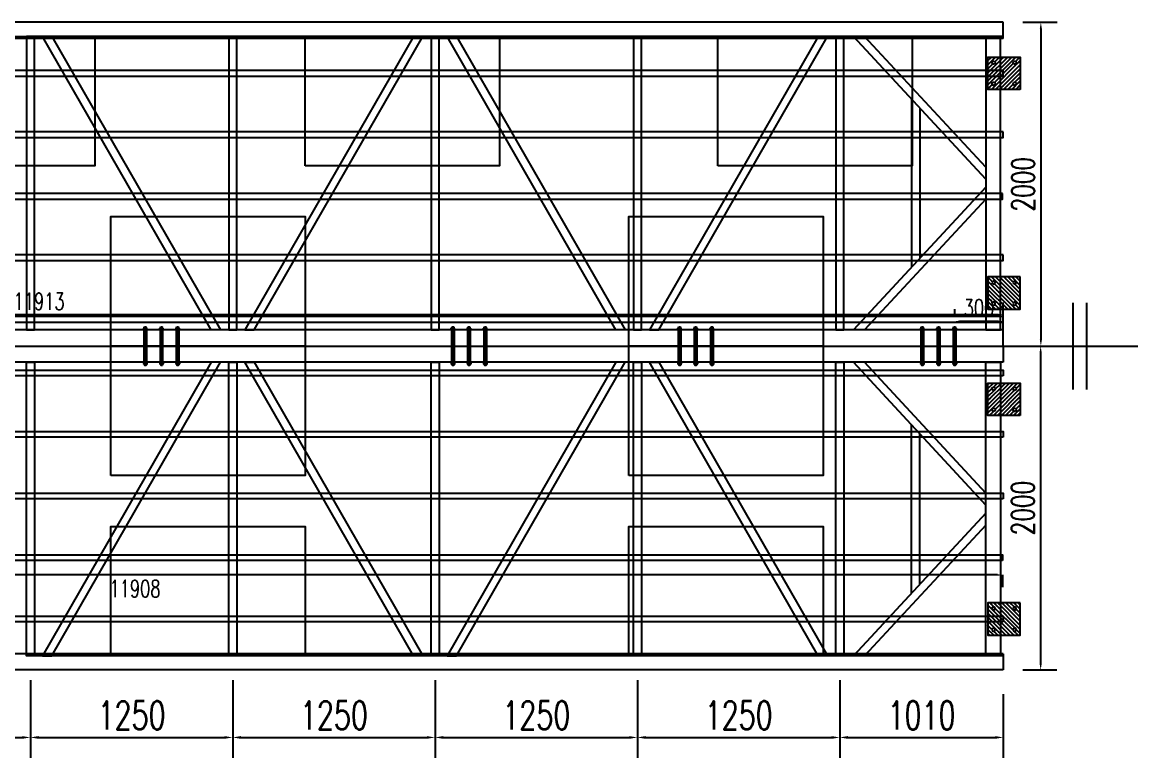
# Model space of a CAD drawing. Header units: millimetres. Extents: x -1612139 to -1300424, y 1145038 to 1536160.
# Drawn here: x -1519059 to -1512169, y 1183501 to 1188043 of the extents above; entities that cross this region are included whole.
import ezdxf

# ---------------------------------------------------------------- set-up
doc = ezdxf.new("R2010")
doc.units = ezdxf.units.MM
doc.header["$LTSCALE"] = 1000
doc.linetypes.add('__BORDER__', pattern=[21, 6, -3, 6, -3, 0, -3])
doc.layers.get('0').update_dxf_attribs({"linetype": 'CONTINUOUS'})
doc.layers.get('DEFPOINTS').update_dxf_attribs({"linetype": 'CONTINUOUS'})
for name, color, linetype in [('PUB_DIM', 3, 'CONTINUOUS'), ('W-bridge approach引桥', 4, 'CONTINUOUS'), ('W-FLOAT_BOWL浮筒', 253, 'CONTINUOUS'), ('W-STEEL_FRAME钢架', 3, 'CONTINUOUS')]:
    doc.layers.add(name, color=color, linetype=linetype)
doc.styles.add('STANDARD_T3', font='simplex.shx', dxfattribs={"width": 0.7, "bigfont": 'gbcbig.shx'})
doc.dimstyles.new('W&&30', dxfattribs={"dimtxt": 105, "dimasz": 30, "dimexe": 75, "dimexo": 90, "dimgap": 30, "dimtad": 1, "dimdec": 0, "dimzin": 0, "dimdsep": 46, "dimtxsty": 'STANDARD_T3', "dimcen": 0.09, "dimclrd": 1, "dimclre": 1, "dimclrt": 7, "dimazin": 2, "dimtfac": 1, "dimtdec": 0, "dimtix": 1, "dimtmove": 2, "dimatfit": 3, "dimfxl": 100, "dimtolj": 1, "dimtzin": 0, "dimarcsym": 0})
doc.dimstyles.new('W&&40', dxfattribs={"dimtxt": 140, "dimasz": 40, "dimexe": 100, "dimexo": 120, "dimgap": 40, "dimtad": 1, "dimdec": 0, "dimzin": 0, "dimdsep": 46, "dimtxsty": 'STANDARD_T3', "dimcen": 0.09, "dimclrd": 1, "dimclre": 1, "dimclrt": 7, "dimazin": 2, "dimtfac": 1, "dimtdec": 0, "dimtix": 1, "dimtmove": 2, "dimatfit": 3, "dimfxl": 100, "dimtolj": 1, "dimtzin": 0, "dimarcsym": 0})
doc.dimstyles.new('W&&50', dxfattribs={"dimtxt": 175, "dimasz": 50, "dimexe": 125, "dimexo": 150, "dimgap": 50, "dimtad": 1, "dimdec": 0, "dimzin": 0, "dimdsep": 46, "dimtxsty": 'STANDARD_T3', "dimcen": 0.09, "dimclrd": 1, "dimclre": 1, "dimclrt": 7, "dimazin": 2, "dimtfac": 1, "dimtdec": 0, "dimtix": 1, "dimtmove": 2, "dimatfit": 3, "dimfxl": 100, "dimtolj": 1, "dimtzin": 0, "dimarcsym": 0})

# ---------------------------------------------------------------- blocks, each defined once
blk = doc.blocks.new('1')
at = {"lineweight": -3}
for p, q in [((-1521933.3, 1214351.8), (-1521931.3, 1214354.8)), ((-1521921.3, 1214354.8), (-1521931.3, 1214354.8)), ((-1521919.3, 1214351.8), (-1521921.3, 1214354.8)), ((-1521938.3, 1214338.4), (-1521935.3, 1214338.4)), ((-1521938.3, 1214336.4), (-1521931.3, 1214336.4)), ((-1521938.3, 1214336.4), (-1521914.3, 1214336.4)), ((-1521936.3, 1214341.4), (-1521936.3, 1214346.4)), ((-1521936.3, 1214346.4), (-1521916.3, 1214346.4)), ((-1521935.3, 1214341.4), (-1521936.3, 1214341.4)), ((-1521933.9, 1214347.4), (-1521931.6, 1214347.4)), ((-1521933.3, 1214136.4), (-1521933.3, 1214351.8)), ((-1521919.3, 1214351.8), (-1521933.3, 1214351.8)), ((-1521931.6, 1214347.4), (-1521918.6, 1214347.4)), ((-1521931.6, 1214346.4), (-1521931.6, 1214341.4)), ((-1521918.6, 1214347.4), (-1521920.9, 1214347.4)), ((-1521920.9, 1214346.4), (-1521920.9, 1214341.4)), ((-1521919.3, 1214136.4), (-1521919.3, 1214351.8)), ((-1521917.3, 1214341.4), (-1521916.3, 1214341.4)), ((-1521914.3, 1214338.4), (-1521917.3, 1214338.4)), ((-1521916.3, 1214341.4), (-1521916.3, 1214346.4)), ((-1521938.3, 1214136.4), (-1521931.3, 1214136.4)), ((-1521938.3, 1214136.4), (-1521914.3, 1214136.4)), ((-1521938.3, 1214134.4), (-1521935.3, 1214134.4)), ((-1521935.3, 1214131.4), (-1521936.3, 1214131.4)), ((-1521936.3, 1214131.4), (-1521936.3, 1214126.4)), ((-1521936.3, 1214126.4), (-1521916.3, 1214126.4)), ((-1521933.9, 1214125.4), (-1521931.6, 1214125.4)), ((-1521931.6, 1214126.4), (-1521931.6, 1214131.4)), ((-1521931.6, 1214125.4), (-1521918.6, 1214125.4)), ((-1521920.9, 1214126.4), (-1521920.9, 1214131.4)), ((-1521918.6, 1214125.4), (-1521920.9, 1214125.4)), ((-1521914.3, 1214134.4), (-1521917.3, 1214134.4)), ((-1521917.3, 1214131.4), (-1521916.3, 1214131.4)), ((-1521916.3, 1214131.4), (-1521916.3, 1214126.4))]:
    blk.add_line(p, q, dxfattribs=at)
at = {"color": 6, "lineweight": -3}
for p, q in [((-1521931.3, 1214136.4), (-1521931.3, 1214354.8)), ((-1521921.3, 1214136.4), (-1521921.3, 1214354.8))]:
    blk.add_line(p, q, dxfattribs=at)
at = {"color": 1}
for p, q in [((-1521936.3, 1214346.4), (-1521933.9, 1214347.4)), ((-1521918.6, 1214347.4), (-1521916.3, 1214346.4))]:
    blk.add_line(p, q, dxfattribs=at)
at = {"lineweight": -3}
for points in [[(-1521933.3, 1214336.4), (-1521938.3, 1214336.4), (-1521938.3, 1214338.4), (-1521914.3, 1214338.4), (-1521914.3, 1214336.4), (-1521919.3, 1214336.4)], [(-1521935.3, 1214338.4), (-1521935.3, 1214341.4), (-1521917.3, 1214341.4), (-1521917.3, 1214338.4)], [(-1521933.3, 1214136.4), (-1521938.3, 1214136.4), (-1521938.3, 1214134.4), (-1521914.3, 1214134.4), (-1521914.3, 1214136.4), (-1521919.3, 1214136.4)], [(-1521935.3, 1214134.4), (-1521935.3, 1214131.4), (-1521917.3, 1214131.4), (-1521917.3, 1214134.4)]]:
    blk.add_lwpolyline(points, dxfattribs=at)
for centre, radius, start, end in [((-1521933.9, 1214128.6), 3.22, 223.60282, 316.39718), ((-1521926.3, 1214140.1), 14.7, 248.76069, 291.23931), ((-1521918.6, 1214128.6), 3.22, 223.60282, 316.39718)]:
    blk.add_arc(centre, radius, start, end, dxfattribs=at)
blk = doc.blocks.new('01')
h = blk.add_hatch()
h.set_pattern_fill('橡胶', color=77, scale=5)
h.set_pattern_definition([(45, (4.248, 3.586), (-12.5000003, 12.5000003), []), (135, (32.076, 3.586), (-12.5000003, -12.5000003), [4, -13.67767])])
h.paths.add_polyline_path([(50227.1, 12927.9), (50227.1, 12727.9), (50427.1, 12727.9), (50427.1, 12927.9)])
h.paths.add_polyline_path([(50382.1, 12892.9, -1), (50402.1, 12892.9, -1)], flags=16)
h.paths.add_polyline_path([(50252.1, 12892.9, -1), (50272.1, 12892.9, -1)], flags=16)
h.paths.add_polyline_path([(50402.1, 12762.9, -1), (50382.1, 12762.9, -1)], flags=16)
h.paths.add_polyline_path([(50272.1, 12762.9, -1), (50252.1, 12762.9, -1)], flags=16)
at = {"color": 251}
blk.add_lwpolyline([(50227.1, 12927.9), (50427.1, 12927.9), (50427.1, 12727.9), (50227.1, 12727.9)], close=True, dxfattribs=at)
at = {"color": 6}
for centre in [(50262.1, 12892.9), (50392.1, 12892.9), (50262.1, 12762.9), (50392.1, 12762.9)]:
    blk.add_circle(centre, 10, dxfattribs=at)
blk = doc.blocks.new('*D203')
at = {"layer": 'DEFPOINTS', "color": 0, "transparency": 16777216}
for p in [(-1524912.3, 1184720.2), (-1513004.3, 1184720.2), (-1524912.3, 1184629.7)]:
    blk.add_point(p, dxfattribs=at)
at = {"layer": 'W-STEEL_FRAME钢架', "color": 1, "lineweight": -2, "transparency": 16777216}
for p, q in [((-1524912.3, 1184630.2), (-1524912.3, 1184554.7)), ((-1513034.3, 1184629.7), (-1524882.3, 1184629.7)), ((-1513004.3, 1184630.2), (-1513004.3, 1184554.7))]:
    blk.add_line(p, q, dxfattribs=at)
at = {"layer": 'W-STEEL_FRAME钢架', "color": 1, "transparency": 16777216}
for points in [[(-1524882.3, 1184634.7), (-1524882.3, 1184624.7), (-1524912.3, 1184629.7)], [(-1513034.3, 1184634.7), (-1513034.3, 1184624.7), (-1513004.3, 1184629.7)]]:
    blk.add_solid(points, dxfattribs=at)
at = {"layer": 'W-STEEL_FRAME钢架', "color": 7, "transparency": 16777216, "insert": (-1518363.1, 1184545.3), "char_height": 105, "attachment_point": 5, "style": 'STANDARD_T3'}
blk.add_mtext('\\A1;11908', dxfattribs=at)
blk = doc.blocks.new('*D204')
at = {"layer": 'DEFPOINTS', "color": 0, "transparency": 16777216}
for p in [(-1524912.3, 1186237.1), (-1524912.3, 1186043.2), (-1512999.3, 1186043.2)]:
    blk.add_point(p, dxfattribs=at)
at = {"layer": 'W-STEEL_FRAME钢架', "color": 1, "lineweight": -2, "transparency": 16777216}
for p, q in [((-1524912.3, 1186133.2), (-1524912.3, 1186312.1)), ((-1512999.3, 1186133.2), (-1512999.3, 1186312.1)), ((-1513029.3, 1186237.1), (-1524882.3, 1186237.1))]:
    blk.add_line(p, q, dxfattribs=at)
at = {"layer": 'W-STEEL_FRAME钢架', "color": 1, "transparency": 16777216}
for points in [[(-1524882.3, 1186242.1), (-1524882.3, 1186232.1), (-1524912.3, 1186237.1)], [(-1513029.3, 1186242.1), (-1513029.3, 1186232.1), (-1512999.3, 1186237.1)]]:
    blk.add_solid(points, dxfattribs=at)
at = {"layer": 'W-STEEL_FRAME钢架', "color": 7, "transparency": 16777216, "insert": (-1518955.8, 1186319.6), "char_height": 105, "attachment_point": 5, "style": 'STANDARD_T3'}
blk.add_mtext('\\A1;11913', dxfattribs=at)
blk = doc.blocks.new('*D205')
at = {"layer": 'DEFPOINTS', "color": 0, "transparency": 16777216}
for p in [(-1512999.3, 1188043.2), (-1512999.3, 1186043.2), (-1512767.3, 1186043.2)]:
    blk.add_point(p, dxfattribs=at)
at = {"layer": 'W-STEEL_FRAME钢架', "color": 1, "lineweight": -2, "transparency": 16777216}
for p, q in [((-1512879.3, 1188043.2), (-1512667.3, 1188043.2)), ((-1512767.3, 1188003.2), (-1512767.3, 1186083.2)), ((-1512879.3, 1186043.2), (-1512667.3, 1186043.2))]:
    blk.add_line(p, q, dxfattribs=at)
at = {"layer": 'W-STEEL_FRAME钢架', "color": 1, "transparency": 16777216}
for points in [[(-1512774, 1188003.2), (-1512760.6, 1188003.2), (-1512767.3, 1188043.2)], [(-1512774, 1186083.2), (-1512760.6, 1186083.2), (-1512767.3, 1186043.2)]]:
    blk.add_solid(points, dxfattribs=at)
at = {"layer": 'W-STEEL_FRAME钢架', "color": 7, "transparency": 16777216, "insert": (-1512877.3, 1187043.2), "char_height": 140, "attachment_point": 5, "rotation": 90, "style": 'STANDARD_T3'}
blk.add_mtext('\\A1;2000', dxfattribs=at)
blk = doc.blocks.new('*D202')
at = {"layer": 'DEFPOINTS', "color": 0, "transparency": 16777216}
for p in [(-1512999.3, 1186043.2), (-1512999.3, 1184043.2), (-1512768.5, 1184043.2)]:
    blk.add_point(p, dxfattribs=at)
at = {"layer": 'W-STEEL_FRAME钢架', "color": 1, "lineweight": -2, "transparency": 16777216}
for p, q in [((-1512879.3, 1186043.2), (-1512668.5, 1186043.2)), ((-1512768.5, 1186003.2), (-1512768.5, 1184083.2)), ((-1512879.3, 1184043.2), (-1512668.5, 1184043.2))]:
    blk.add_line(p, q, dxfattribs=at)
at = {"layer": 'W-STEEL_FRAME钢架', "color": 1, "transparency": 16777216}
for points in [[(-1512775.2, 1186003.2), (-1512761.8, 1186003.2), (-1512768.5, 1186043.2)], [(-1512775.2, 1184083.2), (-1512761.8, 1184083.2), (-1512768.5, 1184043.2)]]:
    blk.add_solid(points, dxfattribs=at)
at = {"layer": 'W-STEEL_FRAME钢架', "color": 7, "transparency": 16777216, "insert": (-1512878.5, 1185043.2), "char_height": 140, "attachment_point": 5, "rotation": 90, "style": 'STANDARD_T3'}
blk.add_mtext('\\A1;2000', dxfattribs=at)
blk = doc.blocks.new('*D206')
at = {"layer": 'DEFPOINTS', "color": 0, "transparency": 16777216}
for p in [(-1513299.3, 1186196.1), (-1513299.3, 1186143.2), (-1512999.3, 1186043.2)]:
    blk.add_point(p, dxfattribs=at)
at = {"layer": 'W-STEEL_FRAME钢架', "color": 1, "lineweight": -2, "transparency": 16777216}
for p, q in [((-1513299.3, 1186233.2), (-1513299.3, 1186271.1)), ((-1512999.3, 1186133.2), (-1512999.3, 1186271.1)), ((-1513029.3, 1186196.1), (-1513269.3, 1186196.1))]:
    blk.add_line(p, q, dxfattribs=at)
at = {"layer": 'W-STEEL_FRAME钢架', "color": 1, "transparency": 16777216}
for points in [[(-1513269.3, 1186201.1), (-1513269.3, 1186191.1), (-1513299.3, 1186196.1)], [(-1513029.3, 1186201.1), (-1513029.3, 1186191.1), (-1512999.3, 1186196.1)]]:
    blk.add_solid(points, dxfattribs=at)
at = {"layer": 'W-STEEL_FRAME钢架', "color": 7, "transparency": 16777216, "insert": (-1513149.3, 1186278.6), "char_height": 105, "attachment_point": 5, "style": 'STANDARD_T3'}
blk.add_mtext('\\A1;300', dxfattribs=at)
blk = doc.blocks.new('浮箱')
at = {"layer": 'W-FLOAT_BOWL浮筒'}
blk.add_lwpolyline([(-1525933.9, 1214836.3), (-1525933.9, 1215636.3), (-1524733.9, 1215636.3), (-1524733.9, 1214836.3)], close=True, dxfattribs=at)
blk = doc.blocks.new('*D251')
at = {"layer": 'DEFPOINTS', "color": 0, "transparency": 16777216}
for p in [(-1520259.3, 1184130.2), (-1519009.3, 1184130.2), (-1519009.3, 1183626.4)]:
    blk.add_point(p, dxfattribs=at)
at = {"layer": 'PUB_DIM', "color": 1, "lineweight": -2, "transparency": 16777216}
for p, q in [((-1520259.3, 1183980.2), (-1520259.3, 1183501.4)), ((-1519009.3, 1183980.2), (-1519009.3, 1183501.4)), ((-1520209.3, 1183626.4), (-1519059.3, 1183626.4))]:
    blk.add_line(p, q, dxfattribs=at)
at = {"layer": 'PUB_DIM', "color": 1, "transparency": 16777216}
for points in [[(-1520209.3, 1183634.7), (-1520209.3, 1183618), (-1520259.3, 1183626.4)], [(-1519059.3, 1183634.7), (-1519059.3, 1183618), (-1519009.3, 1183626.4)]]:
    blk.add_solid(points, dxfattribs=at)
at = {"layer": 'PUB_DIM', "color": 7, "transparency": 16777216, "insert": (-1519634.3, 1183763.9), "char_height": 175, "attachment_point": 5, "style": 'STANDARD_T3'}
blk.add_mtext('\\A1;1250', dxfattribs=at)
blk = doc.blocks.new('*D252')
at = {"layer": 'DEFPOINTS', "color": 0, "transparency": 16777216}
for p in [(-1519009.3, 1184130.2), (-1517759.3, 1184130.2), (-1517759.3, 1183626.4)]:
    blk.add_point(p, dxfattribs=at)
at = {"layer": 'PUB_DIM', "color": 1, "lineweight": -2, "transparency": 16777216}
for p, q in [((-1519009.3, 1183980.2), (-1519009.3, 1183501.4)), ((-1517759.3, 1183980.2), (-1517759.3, 1183501.4)), ((-1518959.3, 1183626.4), (-1517809.3, 1183626.4))]:
    blk.add_line(p, q, dxfattribs=at)
at = {"layer": 'PUB_DIM', "color": 1, "transparency": 16777216}
for points in [[(-1518959.3, 1183634.7), (-1518959.3, 1183618), (-1519009.3, 1183626.4)], [(-1517809.3, 1183634.7), (-1517809.3, 1183618), (-1517759.3, 1183626.4)]]:
    blk.add_solid(points, dxfattribs=at)
at = {"layer": 'PUB_DIM', "color": 7, "transparency": 16777216, "insert": (-1518384.3, 1183763.9), "char_height": 175, "attachment_point": 5, "style": 'STANDARD_T3'}
blk.add_mtext('\\A1;1250', dxfattribs=at)
blk = doc.blocks.new('*D253')
at = {"layer": 'DEFPOINTS', "color": 0, "transparency": 16777216}
for p in [(-1517759.3, 1184130.2), (-1516509.3, 1184130.2), (-1516509.3, 1183626.4)]:
    blk.add_point(p, dxfattribs=at)
at = {"layer": 'PUB_DIM', "color": 1, "lineweight": -2, "transparency": 16777216}
for p, q in [((-1517759.3, 1183980.2), (-1517759.3, 1183501.4)), ((-1516509.3, 1183980.2), (-1516509.3, 1183501.4)), ((-1517709.3, 1183626.4), (-1516559.3, 1183626.4))]:
    blk.add_line(p, q, dxfattribs=at)
at = {"layer": 'PUB_DIM', "color": 1, "transparency": 16777216}
for points in [[(-1517709.3, 1183634.7), (-1517709.3, 1183618), (-1517759.3, 1183626.4)], [(-1516559.3, 1183634.7), (-1516559.3, 1183618), (-1516509.3, 1183626.4)]]:
    blk.add_solid(points, dxfattribs=at)
at = {"layer": 'PUB_DIM', "color": 7, "transparency": 16777216, "insert": (-1517134.3, 1183763.9), "char_height": 175, "attachment_point": 5, "style": 'STANDARD_T3'}
blk.add_mtext('\\A1;1250', dxfattribs=at)
blk = doc.blocks.new('*D254')
at = {"layer": 'DEFPOINTS', "color": 0, "transparency": 16777216}
for p in [(-1516509.3, 1184130.2), (-1515259.3, 1184130.2), (-1515259.3, 1183626.4)]:
    blk.add_point(p, dxfattribs=at)
at = {"layer": 'PUB_DIM', "color": 1, "lineweight": -2, "transparency": 16777216}
for p, q in [((-1516509.3, 1183980.2), (-1516509.3, 1183501.4)), ((-1515259.3, 1183980.2), (-1515259.3, 1183501.4)), ((-1516459.3, 1183626.4), (-1515309.3, 1183626.4))]:
    blk.add_line(p, q, dxfattribs=at)
at = {"layer": 'PUB_DIM', "color": 1, "transparency": 16777216}
for points in [[(-1516459.3, 1183634.7), (-1516459.3, 1183618), (-1516509.3, 1183626.4)], [(-1515309.3, 1183634.7), (-1515309.3, 1183618), (-1515259.3, 1183626.4)]]:
    blk.add_solid(points, dxfattribs=at)
at = {"layer": 'PUB_DIM', "color": 7, "transparency": 16777216, "insert": (-1515884.3, 1183763.9), "char_height": 175, "attachment_point": 5, "style": 'STANDARD_T3'}
blk.add_mtext('\\A1;1250', dxfattribs=at)
blk = doc.blocks.new('*D255')
at = {"layer": 'DEFPOINTS', "color": 0, "transparency": 16777216}
for p in [(-1515259.3, 1184130.2), (-1514009.3, 1184130.2), (-1514009.3, 1183626.4)]:
    blk.add_point(p, dxfattribs=at)
at = {"layer": 'PUB_DIM', "color": 1, "lineweight": -2, "transparency": 16777216}
for p, q in [((-1515259.3, 1183980.2), (-1515259.3, 1183501.4)), ((-1514009.3, 1183980.2), (-1514009.3, 1183501.4)), ((-1515209.3, 1183626.4), (-1514059.3, 1183626.4))]:
    blk.add_line(p, q, dxfattribs=at)
at = {"layer": 'PUB_DIM', "color": 1, "transparency": 16777216}
for points in [[(-1515209.3, 1183634.7), (-1515209.3, 1183618), (-1515259.3, 1183626.4)], [(-1514059.3, 1183634.7), (-1514059.3, 1183618), (-1514009.3, 1183626.4)]]:
    blk.add_solid(points, dxfattribs=at)
at = {"layer": 'PUB_DIM', "color": 7, "transparency": 16777216, "insert": (-1514634.3, 1183763.9), "char_height": 175, "attachment_point": 5, "style": 'STANDARD_T3'}
blk.add_mtext('\\A1;1250', dxfattribs=at)
blk = doc.blocks.new('*D256')
at = {"layer": 'DEFPOINTS', "color": 0, "transparency": 16777216}
for p in [(-1514009.3, 1184130.2), (-1512999.3, 1184043.2), (-1512999.3, 1183626.4)]:
    blk.add_point(p, dxfattribs=at)
at = {"layer": 'PUB_DIM', "color": 1, "lineweight": -2, "transparency": 16777216}
for p, q in [((-1514009.3, 1183980.2), (-1514009.3, 1183501.4)), ((-1512999.3, 1183893.2), (-1512999.3, 1183501.4)), ((-1513959.3, 1183626.4), (-1513049.3, 1183626.4))]:
    blk.add_line(p, q, dxfattribs=at)
at = {"layer": 'PUB_DIM', "color": 1, "transparency": 16777216}
for points in [[(-1513959.3, 1183634.7), (-1513959.3, 1183618), (-1514009.3, 1183626.4)], [(-1513049.3, 1183634.7), (-1513049.3, 1183618), (-1512999.3, 1183626.4)]]:
    blk.add_solid(points, dxfattribs=at)
at = {"layer": 'PUB_DIM', "color": 7, "transparency": 16777216, "insert": (-1513504.3, 1183763.9), "char_height": 175, "attachment_point": 5, "style": 'STANDARD_T3'}
blk.add_mtext('\\A1;1010', dxfattribs=at)

msp = doc.modelspace()

# ---------------------------------------------------------------- linework, layer by layer
at = {"color": 3}
for p, q in [((-1512999.3, 1188043.2), (-1524999.3, 1188043.2)), ((-1512999.3, 1187943.2), (-1512999.3, 1188043.2)), ((-1512999.3, 1187943.2), (-1524899.3, 1187943.2)), ((-1512999.3, 1186043.2), (-1512999.3, 1186143.2)), ((-1512999.3, 1186043.2), (-1512999.3, 1185943.2)), ((-1512999.3, 1184143.2), (-1524899.3, 1184143.2)), ((-1512999.3, 1184143.2), (-1512999.3, 1184043.2)), ((-1512999.3, 1184043.2), (-1524999.3, 1184043.2))]:
    msp.add_line(p, q, dxfattribs=at)
at = {"color": 251, "linetype": '__BORDER__'}
for p, q in [((-1512999.3, 1187956.2), (-1524912.3, 1187956.2)), ((-1512999.3, 1184130.2), (-1524912.3, 1184130.2))]:
    msp.add_line(p, q, dxfattribs=at)
at = {"color": 1}
for p, q in [((-1513107.3, 1187074.7), (-1513924.3, 1187956.2)), ((-1513107.3, 1187148.3), (-1513856.2, 1187956.2)), ((-1513565.8, 1187569.4), (-1513565.8, 1186530)), ((-1513515.8, 1187515.5), (-1513515.8, 1186584)), ((-1513107.3, 1187024.7), (-1513924.3, 1186143.2)), ((-1513107.3, 1186951.2), (-1513856.2, 1186143.2)), ((-1513107.3, 1185061.7), (-1513924.3, 1185943.2)), ((-1513107.3, 1185135.3), (-1513856.2, 1185943.2)), ((-1513565.8, 1184517), (-1513565.8, 1185556.4)), ((-1513515.8, 1184571), (-1513515.8, 1185502.5)), ((-1513107.3, 1185011.7), (-1513924.3, 1184130.2)), ((-1513107.3, 1184938.2), (-1513856.2, 1184130.2))]:
    msp.add_line(p, q, dxfattribs=at)
for p, q in [((-1512568.7, 1186310.6), (-1512568.7, 1185775.9)), ((-1512485, 1186310.6), (-1512485, 1185775.9))]:
    msp.add_line(p, q)
for points in [[(-1518984.3, 1187956.2), (-1519034.3, 1187956.2), (-1519034.3, 1186143.2), (-1518984.3, 1186143.2)], [(-1517734.3, 1187956.2), (-1517784.3, 1187956.2), (-1517784.3, 1186143.2), (-1517734.3, 1186143.2)], [(-1516484.3, 1187956.2), (-1516534.3, 1187956.2), (-1516534.3, 1186143.2), (-1516484.3, 1186143.2)], [(-1515234.3, 1187956.2), (-1515284.3, 1187956.2), (-1515284.3, 1186143.2), (-1515234.3, 1186143.2)], [(-1513984.3, 1187956.2), (-1514034.3, 1187956.2), (-1514034.3, 1186143.2), (-1513984.3, 1186143.2)], [(-1518984.3, 1184130.2), (-1519034.3, 1184130.2), (-1519034.3, 1185943.2), (-1518984.3, 1185943.2)], [(-1517734.3, 1184130.2), (-1517784.3, 1184130.2), (-1517784.3, 1185943.2), (-1517734.3, 1185943.2)], [(-1516484.3, 1184130.2), (-1516534.3, 1184130.2), (-1516534.3, 1185943.2), (-1516484.3, 1185943.2)], [(-1515234.3, 1184130.2), (-1515284.3, 1184130.2), (-1515284.3, 1185943.2), (-1515234.3, 1185943.2)], [(-1513984.3, 1184130.2), (-1514034.3, 1184130.2), (-1514034.3, 1185943.2), (-1513984.3, 1185943.2)]]:
    msp.add_lwpolyline(points, close=True, dxfattribs=at)
for points in [[(-1518934.3, 1187956.2), (-1518876.7, 1187956.2), (-1517834.3, 1186143.2), (-1517892, 1186143.2), (-1518934.3, 1187956.2)], [(-1516584.3, 1187956.2), (-1516642, 1187956.2), (-1517684.3, 1186143.2), (-1517626.7, 1186143.2), (-1516584.3, 1187956.2)], [(-1516434.3, 1187956.2), (-1516376.7, 1187956.2), (-1515334.3, 1186143.2), (-1515392, 1186143.2), (-1516434.3, 1187956.2)], [(-1514084.3, 1187956.2), (-1514142, 1187956.2), (-1515184.3, 1186143.2), (-1515126.7, 1186143.2), (-1514084.3, 1187956.2)], [(-1518934.3, 1184130.2), (-1518876.7, 1184130.2), (-1517834.3, 1185943.2), (-1517892, 1185943.2), (-1518934.3, 1184130.2)], [(-1516584.3, 1184130.2), (-1516642, 1184130.2), (-1517684.3, 1185943.2), (-1517626.7, 1185943.2), (-1516584.3, 1184130.2)], [(-1516434.3, 1184130.2), (-1516376.7, 1184130.2), (-1515334.3, 1185943.2), (-1515392, 1185943.2), (-1516434.3, 1184130.2)], [(-1514084.3, 1184130.2), (-1514142, 1184130.2), (-1515184.3, 1185943.2), (-1515126.7, 1185943.2), (-1514084.3, 1184130.2)]]:
    msp.add_lwpolyline(points, dxfattribs=at)
at = {"color": 6}
for points in [[(-1513017.3, 1187956.2), (-1513107.3, 1187956.2), (-1513107.3, 1186143.2), (-1513017.3, 1186143.2)], [(-1513017.3, 1184130.2), (-1513107.3, 1184130.2), (-1513107.3, 1185943.2), (-1513017.3, 1185943.2)]]:
    msp.add_lwpolyline(points, close=True, dxfattribs=at)
at = {"color": 4}
for points in [[(-1512999.3, 1187746.2), (-1524912.3, 1187746.2), (-1524912.3, 1187711.2), (-1512999.3, 1187711.2)], [(-1512999.3, 1187366.2), (-1524912.3, 1187366.2), (-1524912.3, 1187331.2), (-1512999.3, 1187331.2)], [(-1513004.3, 1186986.2), (-1524912.3, 1186986.2), (-1524912.3, 1186951.2), (-1513004.3, 1186951.2)], [(-1512999.3, 1186606.2), (-1524912.3, 1186606.2), (-1524912.3, 1186571.2), (-1512999.3, 1186571.2)], [(-1512999.3, 1186226.2), (-1524912.3, 1186225.9), (-1524912.3, 1186190.9), (-1512999.3, 1186191.2)], [(-1512999.3, 1185860.2), (-1524912.3, 1185860.6), (-1524912.3, 1185895.6), (-1512999.3, 1185895.2)], [(-1512999.3, 1185480.2), (-1524912.3, 1185480.2), (-1524912.3, 1185515.2), (-1512999.3, 1185515.2)], [(-1512999.3, 1185100.2), (-1524912.3, 1185100.2), (-1524912.3, 1185135.2), (-1512999.3, 1185135.2)], [(-1513004.3, 1184720.2), (-1524912.3, 1184720.2), (-1524912.3, 1184755.2), (-1513004.3, 1184755.2)], [(-1512999.3, 1184340.2), (-1524912.3, 1184340.2), (-1524912.3, 1184375.2), (-1512999.3, 1184375.2)]]:
    msp.add_lwpolyline(points, close=True, dxfattribs=at)
at = {"color": 2}
for points in [[(-1512999.3, 1186143.2), (-1524912.3, 1186143.2), (-1524912.3, 1186043.2), (-1512999.3, 1186043.2)], [(-1512999.3, 1185943.2), (-1524912.3, 1185943.2), (-1524912.3, 1186043.2), (-1512999.3, 1186043.2)]]:
    msp.add_lwpolyline(points, close=True, dxfattribs=at)
at = {"layer": 'W-bridge approach引桥'}
msp.add_line((-1525596, 1186043.2), (-1512169, 1186043.2), dxfattribs=at)

# ---------------------------------------------------------------- block references
at = {"color": 4, "rotation": 180}
for p in [(-1462667.2, 1200556.6), (-1462667.2, 1198543.1)]:
    msp.add_blockref('01', p, dxfattribs=at)
at = {"color": 4, "xscale": -1}
for p in [(-1462667.2, 1173543.3), (-1462667.2, 1171529.8)]:
    msp.add_blockref('01', p, dxfattribs=at)
at = {"color": 1, "xscale": -1}
for p in [(-3040225.6, -28193.1), (-3040125.6, -28193.1), (-3040025.6, -28193.1), (-3038325.6, -28193.1), (-3038225.6, -28193.1), (-3038125.6, -28193.1), (-3036925.6, -28193.1), (-3036825.6, -28193.1), (-3036725.6, -28193.1), (-3035425.6, -28193.1), (-3035325.6, -28193.1), (-3035225.6, -28193.1)]:
    msp.add_blockref('1', p, dxfattribs=at)
at = {"color": 1, "rotation": 180}
for p in [(-3040225.6, 2400279.6), (-3040125.6, 2400279.6), (-3040025.6, 2400279.6), (-3038325.6, 2400279.6), (-3038225.6, 2400279.6), (-3038125.6, 2400279.6), (-3036925.6, 2400279.6), (-3036825.6, 2400279.6), (-3036725.6, 2400279.6), (-3035425.6, 2400279.6), (-3035325.6, 2400279.6), (-3035225.6, 2400279.6)]:
    msp.add_blockref('1', p, dxfattribs=at)
at = {"layer": 'W-FLOAT_BOWL浮筒'}
for p in [(6121.6, -27680.1), (8621.6, -27680.1), (11171.6, -27680.1), (7421.6, -28793.1), (10621.6, -28793.1), (7421.6, -29593.1), (10621.6, -29593.1), (7421.6, -30706.1), (10621.6, -30706.1)]:
    msp.add_blockref('浮箱', p, dxfattribs=at)

# ---------------------------------------------------------------- dimensions: what is measured, and where the dimension line sits
at = {"layer": 'PUB_DIM'}
for base, p1, p2, picture, middle in [((-1519009.3, 1183626.4), (-1520259.3, 1184130.2), (-1519009.3, 1184130.2), '*D251', (-1519634.3, 1183763.9)), ((-1517759.3, 1183626.4), (-1519009.3, 1184130.2), (-1517759.3, 1184130.2), '*D252', (-1518384.3, 1183763.9)), ((-1516509.3, 1183626.4), (-1517759.3, 1184130.2), (-1516509.3, 1184130.2), '*D253', (-1517134.3, 1183763.9)), ((-1515259.3, 1183626.4), (-1516509.3, 1184130.2), (-1515259.3, 1184130.2), '*D254', (-1515884.3, 1183763.9)), ((-1514009.3, 1183626.4), (-1515259.3, 1184130.2), (-1514009.3, 1184130.2), '*D255', (-1514634.3, 1183763.9)), ((-1512999.3, 1183626.4), (-1514009.3, 1184130.2), (-1512999.3, 1184043.2), '*D256', (-1513504.3, 1183763.9))]:
    dim = msp.add_linear_dim(base=base, p1=p1, p2=p2, dimstyle='W&&50', dxfattribs=at)
    dim.commit()
    dim.dimension.update_dxf_attribs({"geometry": picture, "text_midpoint": middle})
at = {"layer": 'W-STEEL_FRAME钢架'}
for base, p1, p2, angle, dimstyle, picture, middle in [((-1512767.3, 1186043.2), (-1512999.3, 1188043.2), (-1512999.3, 1186043.2), 270, 'W&&40', '*D205', (-1512877.3, 1187043.2)), ((-1513299.3, 1186196.1), (-1512999.3, 1186043.2), (-1513299.3, 1186143.2), 180, 'W&&30', '*D206', (-1513149.3, 1186278.6)), ((-1512768.5, 1184043.2), (-1512999.3, 1186043.2), (-1512999.3, 1184043.2), 270, 'W&&40', '*D202', (-1512878.5, 1185043.2))]:
    dim = msp.add_linear_dim(base=base, p1=p1, p2=p2, angle=angle, dimstyle=dimstyle, dxfattribs=at)
    dim.commit()
    dim.dimension.update_dxf_attribs({"geometry": picture, "text_midpoint": middle})
dim = msp.add_aligned_dim(p1=(-1512999.3, 1186043.2), p2=(-1524912.3, 1186043.2), distance=-193.9, dimstyle='W&&30', dxfattribs=at)
dim.commit()
dim.dimension.update_dxf_attribs({"geometry": '*D204', "text_midpoint": (-1518955.8, 1186319.6)})
dim = msp.add_linear_dim(base=(-1524912.3, 1184629.7), p1=(-1513004.3, 1184720.2), p2=(-1524912.3, 1184720.2), angle=180, dimstyle='W&&30', dxfattribs=at)
dim.commit()
dim.dimension.update_dxf_attribs({"geometry": '*D203', "text_midpoint": (-1518363.1, 1184545.3), "dimtype": 161})

doc.saveas('drawing.dxf')
